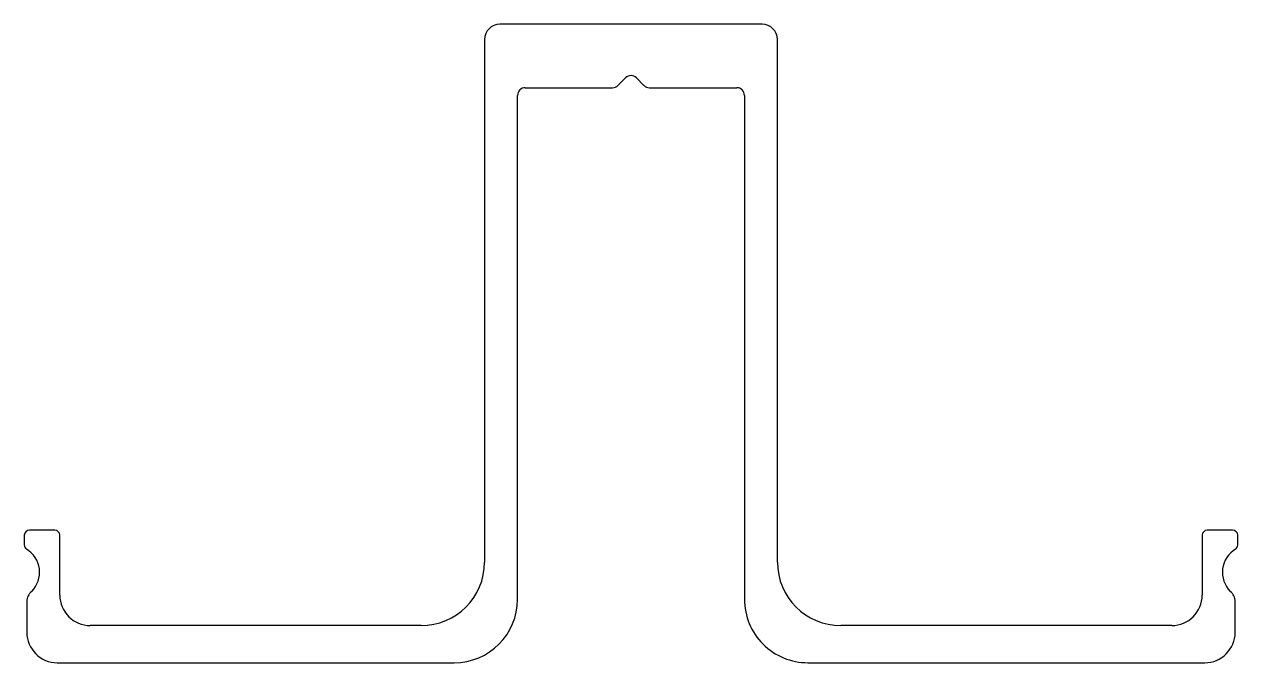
# Model space of a CAD drawing. Extents: x 4.3 to 65, y 3.3 to 35.3.
import ezdxf

# ---------------------------------------------------------------- set-up
doc = ezdxf.new("R2010")
doc.units = 0
doc.layers.get('0').update_dxf_attribs({"linetype": 'CONTINUOUS'})

msp = doc.modelspace()

# ---------------------------------------------------------------- linework, layer by layer
for p, q in [((41.243, 35.283), (28.115, 35.283)), ((27.353, 34.521), (27.353, 8.375)), ((42.005, 8.375), (42.005, 34.521)), ((34.028, 32.219), (34.409, 32.6)), ((34.948, 32.6), (35.329, 32.219)), ((29.004, 19.122), (29.004, 31.727)), ((29.385, 32.108), (33.759, 32.108)), ((35.599, 32.108), (39.973, 32.108)), ((40.354, 31.727), (40.354, 6.517)), ((29.004, 6.517), (29.004, 19.122)), ((4.326, 9.719), (4.326, 9.239)), ((5.85, 9.973), (4.58, 9.973)), ((6.104, 6.724), (6.104, 9.719)), ((63.254, 9.719), (63.254, 6.724)), ((64.778, 9.973), (63.508, 9.973)), ((65.032, 9.239), (65.032, 9.719)), ((4.453, 6.403), (4.453, 4.866)), ((64.905, 4.866), (64.905, 6.403)), ((24.178, 5.2), (7.628, 5.2)), ((61.73, 5.2), (45.18, 5.2)), ((5.977, 3.342), (25.829, 3.342)), ((43.529, 3.342), (63.381, 3.342))]:
    msp.add_line(p, q)
for centre, radius, start, end in [((28.115, 34.521), 0.762, 90, 180), ((41.243, 34.521), 0.762, 0, 90), ((33.759, 32.489), 0.381, 270, 315), ((34.679, 32.331), 0.381, 45, 135), ((35.599, 32.489), 0.381, 225, 270), ((29.385, 31.727), 0.381, 135, 180), ((29.385, 31.727), 0.381, 90, 135), ((39.973, 31.727), 0.381, 0, 90), ((4.58, 9.719), 0.254, 90, 180), ((5.85, 9.719), 0.254, 0, 90), ((63.508, 9.719), 0.254, 90, 180), ((64.778, 9.719), 0.254, 0, 90), ((4.58, 9.239), 0.254, 180, 234.73397), ((64.778, 9.239), 0.254, 305.26603, 360), ((3.722, 7.863), 1.368, 315.52833, 58.69285), ((65.635, 7.863), 1.368, 121.30715, 224.47167), ((24.178, 8.375), 3.175, 270, 0), ((45.18, 8.375), 3.175, 180, 270), ((5.088, 6.403), 0.635, 127.81799, 180), ((7.628, 6.724), 1.524, 180, 270), ((61.73, 6.724), 1.524, 270, 0), ((64.27, 6.403), 0.635, 360, 52.18201), ((25.829, 6.517), 3.175, 270, 0), ((43.529, 6.517), 3.175, 180, 225), ((5.977, 4.866), 1.524, 180, 270), ((63.381, 4.866), 1.524, 270, 360), ((43.529, 6.517), 3.175, 225, 270)]:
    msp.add_arc(centre, radius, start, end)

doc.saveas('drawing.dxf')
